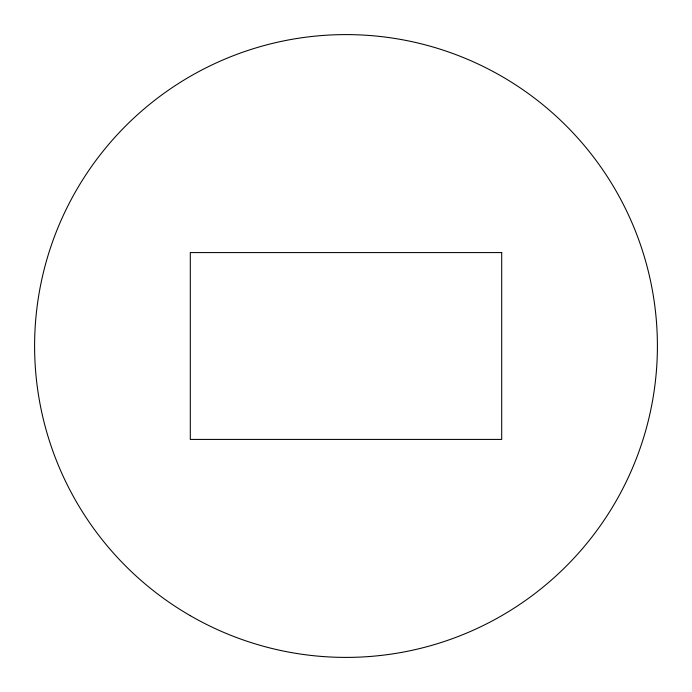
<?xml version="1.0" encoding="UTF-8"?>
<svg xmlns="http://www.w3.org/2000/svg" width="692" height="692" viewBox="0 0 692 692"><rect width="100%" height="100%" fill="white"/><g stroke="black" fill="none" stroke-linecap="round" stroke-linejoin="round"><path stroke-width="1.04" d="M501.7 252.58L190.3 252.58L190.3 439.42L501.7 439.42L501.7 252.58M190.3 615.681A311.4 311.4 0 0 0 657.4 346A311.4 311.4 0 0 0 190.3 76.319A311.4 311.4 0 0 0 190.3 615.681"/></g></svg>
